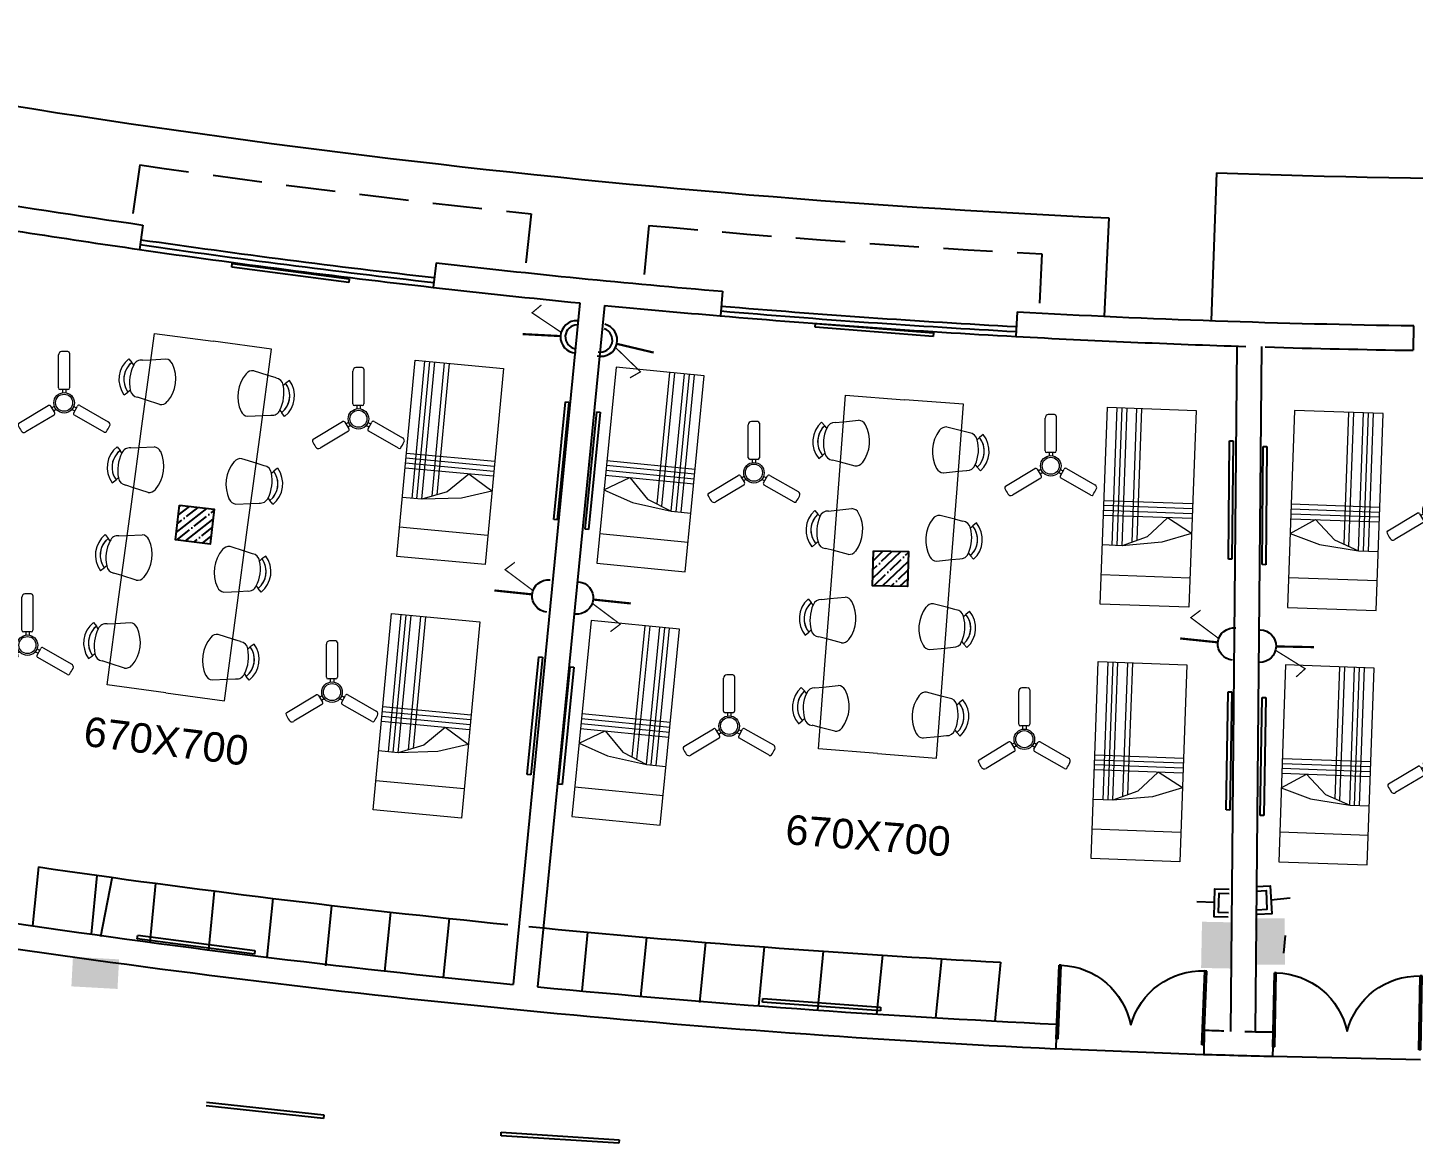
# Model space of a CAD drawing. Header units: inches. Extents: x -221585 to 401252, y -284294 to 332380.
# Drawn here: x 103765 to 105171, y 232616 to 233749 of the extents above; entities that cross this region are included whole.
import ezdxf
from ezdxf.enums import TextEntityAlignment as Align

# ---------------------------------------------------------------- set-up
doc = ezdxf.new("R2010")
doc.units = ezdxf.units.IN
doc.header["$MEASUREMENT"] = 0
doc.linetypes.add('HIDDEN', pattern=[0.375, 0.25, -0.125])
for name, color, linetype in [('A-TEXT', 3, 'Continuous'), ('A_dimension_100', 233, 'Continuous'), ('E-LIGHT', 7, 'Continuous'), ('Power', 7, 'Continuous'), ('UPS', 7, 'Continuous')]:
    doc.layers.add(name, color=color, linetype=linetype)
doc.layers.add('ceilingfan', color=1, linetype='Continuous', lineweight=15)
doc.layers.add('FURN', color=56, linetype='Continuous', lineweight=0)
doc.styles.get("Standard").update_dxf_attribs({"font": 'arial.ttf'})

# ---------------------------------------------------------------- blocks, each defined once
blk = doc.blocks.new('d2')
at = {"color": 1, "ltscale": 8}
for p, q in [((-332.772, -186.458, 9945.752), (-332.753, -186.454, 9945.752)), ((-332.609, -187.19, 9945.752), (-332.753, -186.454, 9945.752)), ((-332.753, -186.454, 9945.752), (-332.753, -186.454, 9945.732)), ((-332.753, -186.454, 9945.732), (-332.753, -186.454, 9945.732)), ((-332.628, -187.194, 9945.752), (-332.772, -186.458, 9945.752)), ((-334.226, -186.743, 9945.752), (-334.206, -186.739, 9945.752)), ((-334.082, -187.479, 9945.752), (-334.226, -186.743, 9945.752)), ((-334.062, -187.475, 9945.752), (-334.206, -186.739, 9945.752)), ((-334.063, -187.577, 9945.752), (-332.589, -187.288, 9945.752)), ((-332.628, -187.194, 9945.752), (-332.609, -187.19, 9945.752)), ((-334.082, -187.479, 9945.752), (-334.062, -187.475, 9945.752))]:
    blk.add_line(p, q, dxfattribs=at)
for centre, start, end in [((-332.628, -187.194, 9945.752), 101.092, 178.0402), ((-334.062, -187.475, 9945.752), 24.1438, 101.092)]:
    blk.add_arc(centre, 0.75, start, end, dxfattribs=at)
blk = doc.blocks.new('A$C25933C84')
at = {"color": 8, "linetype": 'Continuous'}
for p, q in [((0, 0.9), (2, 0.9)), ((0, 0), (0, 0.9)), ((0.3, 0.9), (0.3, 0)), ((0.6, 0.7), (0.6, 0.9)), ((2, 0.9), (2, 0)), ((0.65, 0.3), (0.6, 0.7)), ((0.7, 0.45), (0.6, 0.7)), ((0.9, 0.25), (0.7, 0.45)), ((0.75, 0), (0.65, 0.3)), ((0.75, 0), (0.9, 0.25)), ((2, 0), (0, 0))]:
    blk.add_line(p, q, dxfattribs=at)
at = {"color": 8}
for p, q in [((0.9, 0), (0.9, 0.9)), ((0.95, 0), (0.95, 0.9)), ((1, 0), (1, 0.9)), ((1.05, 0), (1.05, 0.9)), ((0.6, 0.8), (2, 0.8)), ((0.6, 0.75), (2, 0.75)), ((0.6, 0.7), (2, 0.7)), ((0.64, 0.6), (2, 0.6)), ((0.66, 0.55), (2, 0.55))]:
    blk.add_line(p, q, dxfattribs=at)
blk = doc.blocks.new('FREGTET')
at = {"layer": 'FURN', "color": 8}
for p, q in [((-154.66, 109.191, -2766.571), (-154.635, 109.149, -2766.571)), ((-154.66, 109.191, -2766.571), (-154.635, 109.149, -2766.571)), ((-154.617, 109.122, -2766.571), (-154.635, 109.149, -2766.571)), ((-154.617, 109.122, -2766.571), (-154.635, 109.149, -2766.571)), ((-154.994, 109.041, -2766.571), (-155.133, 108.458, -2766.571)), ((-154.118, 108.833, -2766.571), (-154.994, 109.041, -2766.571)), ((-154.732, 108.979, -2766.571), (-154.793, 108.838, -2766.571)), ((-154.698, 109.057, -2766.571), (-154.732, 108.979, -2766.571)), ((-154.698, 109.057, -2766.571), (-154.732, 108.979, -2766.571)), ((-154.369, 109.063, -2766.571), (-154.341, 109.079, -2766.571)), ((-154.369, 109.063, -2766.571), (-154.341, 109.079, -2766.571)), ((-154.3, 109.105, -2766.571), (-154.341, 109.079, -2766.571)), ((-154.3, 109.105, -2766.571), (-154.341, 109.079, -2766.571)), ((-153.784, 108.982, -2766.571), (-153.76, 108.941, -2766.571)), ((-153.784, 108.982, -2766.571), (-153.76, 108.941, -2766.571)), ((-154.34, 108.731, -2766.571), (-154.331, 108.884, -2766.571)), ((-154.331, 108.884, -2766.571), (-154.327, 108.968, -2766.571)), ((-154.331, 108.884, -2766.571), (-154.327, 108.968, -2766.571)), ((-153.822, 108.848, -2766.571), (-153.856, 108.771, -2766.571)), ((-153.822, 108.848, -2766.571), (-153.856, 108.771, -2766.571)), ((-153.742, 108.914, -2766.571), (-153.76, 108.941, -2766.571)), ((-153.742, 108.914, -2766.571), (-153.76, 108.941, -2766.571)), ((-153.493, 108.854, -2766.571), (-153.465, 108.871, -2766.571)), ((-153.493, 108.854, -2766.571), (-153.465, 108.871, -2766.571)), ((-153.425, 108.897, -2766.571), (-153.465, 108.871, -2766.571)), ((-153.425, 108.897, -2766.571), (-153.465, 108.871, -2766.571)), ((-153.243, 108.625, -2766.571), (-154.118, 108.833, -2766.571)), ((-153.856, 108.771, -2766.571), (-153.917, 108.63, -2766.571)), ((-153.456, 108.676, -2766.571), (-153.451, 108.76, -2766.571)), ((-153.456, 108.676, -2766.571), (-153.451, 108.76, -2766.571)), ((-152.908, 108.774, -2766.571), (-152.884, 108.732, -2766.571)), ((-152.908, 108.774, -2766.571), (-152.884, 108.732, -2766.571)), ((-152.866, 108.705, -2766.571), (-152.884, 108.732, -2766.571)), ((-152.866, 108.705, -2766.571), (-152.884, 108.732, -2766.571)), ((-153.464, 108.523, -2766.571), (-153.456, 108.676, -2766.571)), ((-152.367, 108.417, -2766.571), (-153.243, 108.625, -2766.571)), ((-152.98, 108.563, -2766.571), (-153.042, 108.422, -2766.571)), ((-152.946, 108.64, -2766.571), (-152.98, 108.563, -2766.571)), ((-152.946, 108.64, -2766.571), (-152.98, 108.563, -2766.571)), ((-152.618, 108.646, -2766.571), (-152.59, 108.663, -2766.571)), ((-152.618, 108.646, -2766.571), (-152.59, 108.663, -2766.571)), ((-152.549, 108.689, -2766.571), (-152.59, 108.663, -2766.571)), ((-152.549, 108.689, -2766.571), (-152.59, 108.663, -2766.571)), ((-152.033, 108.566, -2766.571), (-152.008, 108.524, -2766.571)), ((-152.033, 108.566, -2766.571), (-152.008, 108.524, -2766.571)), ((-155.271, 107.874, -2766.571), (-155.133, 108.458, -2766.571)), ((-152.589, 108.314, -2766.571), (-152.58, 108.468, -2766.571)), ((-152.58, 108.468, -2766.571), (-152.576, 108.552, -2766.571)), ((-152.58, 108.468, -2766.571), (-152.576, 108.552, -2766.571)), ((-151.491, 108.209, -2766.571), (-152.367, 108.417, -2766.571)), ((-152.071, 108.432, -2766.571), (-152.105, 108.355, -2766.571)), ((-152.071, 108.432, -2766.571), (-152.105, 108.354, -2766.571)), ((-151.991, 108.497, -2766.571), (-152.008, 108.524, -2766.571)), ((-151.991, 108.497, -2766.571), (-152.008, 108.524, -2766.571)), ((-151.742, 108.438, -2766.571), (-151.714, 108.454, -2766.571)), ((-151.742, 108.438, -2766.571), (-151.714, 108.454, -2766.571)), ((-151.674, 108.481, -2766.571), (-151.714, 108.454, -2766.571)), ((-151.674, 108.481, -2766.571), (-151.714, 108.454, -2766.571)), ((-152.105, 108.355, -2766.571), (-152.166, 108.214, -2766.571)), ((-151.705, 108.259, -2766.571), (-151.7, 108.344, -2766.571)), ((-151.705, 108.259, -2766.571), (-151.7, 108.344, -2766.571)), ((-151.713, 108.106, -2766.571), (-151.705, 108.259, -2766.571)), ((-151.63, 107.625, -2766.571), (-151.491, 108.209, -2766.571)), ((-154.396, 107.666, -2766.571), (-155.271, 107.874, -2766.571)), ((-155.009, 107.811, -2766.571), (-155.001, 107.965, -2766.571)), ((-154.547, 107.857, -2766.571), (-154.609, 107.716, -2766.571)), ((-155.014, 107.727, -2766.571), (-155.009, 107.812, -2766.571)), ((-155.014, 107.727, -2766.571), (-155.009, 107.811, -2766.571)), ((-154.609, 107.716, -2766.571), (-154.643, 107.639, -2766.571)), ((-154.609, 107.716, -2766.571), (-154.643, 107.639, -2766.571)), ((-154.133, 107.603, -2766.571), (-154.125, 107.756, -2766.571)), ((-155.04, 107.59, -2766.571), (-154.999, 107.617, -2766.571)), ((-155.04, 107.59, -2766.571), (-154.999, 107.617, -2766.571)), ((-154.971, 107.633, -2766.571), (-154.999, 107.617, -2766.571)), ((-154.971, 107.633, -2766.571), (-154.999, 107.617, -2766.571)), ((-154.723, 107.574, -2766.571), (-154.705, 107.547, -2766.571)), ((-154.723, 107.574, -2766.571), (-154.705, 107.547, -2766.571)), ((-153.52, 107.458, -2766.571), (-154.396, 107.666, -2766.571)), ((-154.138, 107.519, -2766.571), (-154.133, 107.603, -2766.571)), ((-154.138, 107.519, -2766.571), (-154.133, 107.603, -2766.571)), ((-153.672, 107.649, -2766.571), (-153.733, 107.508, -2766.571)), ((-151.63, 107.625, -2766.571), (-151.769, 107.041, -2766.571)), ((-154.681, 107.505, -2766.571), (-154.705, 107.547, -2766.571)), ((-154.681, 107.505, -2766.571), (-154.705, 107.547, -2766.571)), ((-153.733, 107.508, -2766.571), (-153.767, 107.431, -2766.571)), ((-153.733, 107.508, -2766.571), (-153.767, 107.431, -2766.571)), ((-152.645, 107.249, -2766.571), (-153.52, 107.458, -2766.571)), ((-153.258, 107.395, -2766.571), (-153.249, 107.548, -2766.571)), ((-152.796, 107.441, -2766.571), (-152.858, 107.3, -2766.571)), ((-154.164, 107.382, -2766.571), (-154.124, 107.408, -2766.571)), ((-154.164, 107.382, -2766.571), (-154.124, 107.408, -2766.571)), ((-154.096, 107.425, -2766.571), (-154.124, 107.408, -2766.571)), ((-154.096, 107.425, -2766.571), (-154.124, 107.408, -2766.571)), ((-153.847, 107.366, -2766.571), (-153.83, 107.338, -2766.571)), ((-153.847, 107.366, -2766.571), (-153.83, 107.338, -2766.571)), ((-153.805, 107.297, -2766.571), (-153.83, 107.338, -2766.571)), ((-153.805, 107.297, -2766.571), (-153.83, 107.338, -2766.571)), ((-153.262, 107.311, -2766.571), (-153.258, 107.395, -2766.571)), ((-153.262, 107.311, -2766.571), (-153.258, 107.395, -2766.571)), ((-152.858, 107.3, -2766.571), (-152.892, 107.223, -2766.571)), ((-152.858, 107.3, -2766.571), (-152.892, 107.223, -2766.571)), ((-152.382, 107.187, -2766.571), (-152.374, 107.34, -2766.571)), ((-153.289, 107.174, -2766.571), (-153.248, 107.2, -2766.571)), ((-153.289, 107.174, -2766.571), (-153.248, 107.2, -2766.571)), ((-153.22, 107.216, -2766.571), (-153.248, 107.2, -2766.571)), ((-153.22, 107.216, -2766.571), (-153.248, 107.2, -2766.571)), ((-152.972, 107.157, -2766.571), (-152.954, 107.13, -2766.571)), ((-152.972, 107.157, -2766.571), (-152.954, 107.13, -2766.571)), ((-151.769, 107.041, -2766.571), (-152.645, 107.249, -2766.571)), ((-152.387, 107.103, -2766.571), (-152.382, 107.187, -2766.571)), ((-152.387, 107.103, -2766.571), (-152.382, 107.187, -2766.571)), ((-151.921, 107.233, -2766.571), (-151.982, 107.092, -2766.571)), ((-152.93, 107.089, -2766.571), (-152.954, 107.13, -2766.571)), ((-152.93, 107.089, -2766.571), (-152.954, 107.13, -2766.571)), ((-152.345, 107.008, -2766.571), (-152.373, 106.992, -2766.571)), ((-152.345, 107.008, -2766.571), (-152.373, 106.992, -2766.571)), ((-151.982, 107.092, -2766.571), (-152.016, 107.014, -2766.571)), ((-151.982, 107.092, -2766.571), (-152.016, 107.014, -2766.571)), ((-152.413, 106.966, -2766.571), (-152.373, 106.992, -2766.571)), ((-152.413, 106.966, -2766.571), (-152.373, 106.992, -2766.571)), ((-152.096, 106.949, -2766.571), (-152.078, 106.922, -2766.571)), ((-152.096, 106.949, -2766.571), (-152.078, 106.922, -2766.571)), ((-152.054, 106.88, -2766.571), (-152.078, 106.922, -2766.571)), ((-152.054, 106.88, -2766.571), (-152.078, 106.922, -2766.571))]:
    blk.add_line(p, q, dxfattribs=at)
for centre, radius, start, end in [((-154.615, 109.037, -2766.571), 0.0847, 91.5148, 166.6297), ((-154.615, 109.037, -2766.571), 0.0847, 91.5148, 166.6297), ((-154.525, 108.959, -2766.571), 0.268, 33.0269, 120.2325), ((-154.525, 108.959, -2766.571), 0.268, 33.0269, 120.2325), ((-154.525, 108.959, -2766.571), 0.219, 33.0269, 120.2325), ((-154.525, 108.959, -2766.571), 0.219, 46.2775, 120.2325), ((-154.576, 108.746, -2766.571), 0.378, 56.8909, 96.3685), ((-154.576, 108.746, -2766.571), 0.378, 56.8909, 96.3685), ((-154.409, 108.988, -2766.571), 0.0847, 346.6297, 61.7447), ((-154.409, 108.988, -2766.571), 0.0847, 346.6297, 61.7447), ((-153.649, 108.751, -2766.571), 0.268, 33.0269, 120.2325), ((-153.649, 108.751, -2766.571), 0.268, 33.0269, 120.2325), ((-154.711, 108.819, -2766.571), 0.0847, 166.6297, 224.3988), ((-154.711, 108.819, -2766.571), 0.0847, 166.6297, 224.3988), ((-153.74, 108.829, -2766.571), 0.0847, 91.5148, 166.6297), ((-153.74, 108.829, -2766.571), 0.0847, 91.5148, 166.6297), ((-153.649, 108.751, -2766.571), 0.219, 33.0269, 120.2325), ((-153.649, 108.751, -2766.571), 0.219, 46.2775, 120.2325), ((-153.7, 108.538, -2766.571), 0.378, 56.8909, 96.3685), ((-153.7, 108.538, -2766.571), 0.378, 56.8909, 96.3685), ((-153.534, 108.78, -2766.571), 0.0847, 346.6297, 61.7447), ((-153.534, 108.78, -2766.571), 0.0847, 346.6297, 61.7447), ((-154.512, 109.013, -2766.571), 0.363, 224.3988, 288.8607), ((-154.512, 109.013, -2766.571), 0.363, 224.3988, 288.8607), ((-154.422, 108.75, -2766.571), 0.0847, 288.8607, 346.6297), ((-154.422, 108.75, -2766.571), 0.0847, 288.8607, 346.6297), ((-152.864, 108.621, -2766.571), 0.0847, 91.5148, 166.6297), ((-152.864, 108.621, -2766.571), 0.0847, 91.5148, 166.6297), ((-152.774, 108.543, -2766.571), 0.268, 33.0269, 120.2325), ((-152.774, 108.543, -2766.571), 0.268, 33.0269, 120.2325), ((-152.774, 108.543, -2766.571), 0.219, 33.0269, 120.2325), ((-152.774, 108.543, -2766.571), 0.219, 46.2775, 120.2325), ((-152.824, 108.33, -2766.571), 0.378, 56.8909, 96.3685), ((-152.824, 108.33, -2766.571), 0.378, 56.8909, 96.3685), ((-153.835, 108.611, -2766.571), 0.0847, 166.6297, 224.3988), ((-153.835, 108.611, -2766.571), 0.0847, 166.6297, 224.3988), ((-152.658, 108.572, -2766.571), 0.0847, 346.6297, 61.7447), ((-152.658, 108.572, -2766.571), 0.0847, 346.6297, 61.7447), ((-151.898, 108.335, -2766.571), 0.268, 33.0269, 120.2325), ((-151.898, 108.335, -2766.571), 0.268, 33.0269, 120.2325), ((-153.636, 108.805, -2766.571), 0.363, 224.3988, 288.8607), ((-153.636, 108.805, -2766.571), 0.363, 224.3988, 288.8607), ((-153.547, 108.542, -2766.571), 0.0847, 288.8607, 346.6297), ((-153.547, 108.542, -2766.571), 0.0847, 288.8607, 346.6297), ((-152.959, 108.403, -2766.571), 0.0847, 166.6297, 224.3988), ((-152.959, 108.403, -2766.571), 0.0847, 166.6297, 224.3988), ((-151.988, 108.413, -2766.571), 0.0847, 91.5148, 166.6297), ((-151.988, 108.413, -2766.571), 0.0847, 91.5148, 166.6297), ((-151.898, 108.335, -2766.571), 0.219, 33.0269, 120.2325), ((-151.898, 108.335, -2766.571), 0.219, 46.2775, 120.2325), ((-151.949, 108.122, -2766.571), 0.378, 56.8909, 96.3685), ((-151.949, 108.122, -2766.571), 0.378, 56.8909, 96.3685), ((-151.782, 108.364, -2766.571), 0.0847, 346.6297, 61.7447), ((-151.782, 108.364, -2766.571), 0.0847, 346.6297, 61.7447), ((-152.761, 108.597, -2766.571), 0.363, 224.3988, 288.8607), ((-152.761, 108.597, -2766.571), 0.363, 224.3988, 288.8607), ((-152.671, 108.334, -2766.571), 0.0847, 288.8607, 346.6297), ((-152.671, 108.334, -2766.571), 0.0847, 288.8607, 346.6297), ((-152.084, 108.194, -2766.571), 0.0847, 166.6297, 224.3988), ((-152.084, 108.194, -2766.571), 0.0847, 166.6297, 224.3988), ((-151.885, 108.389, -2766.571), 0.363, 224.3988, 288.8607), ((-151.885, 108.389, -2766.571), 0.363, 224.3988, 288.8607), ((-154.918, 107.945, -2766.571), 0.0847, 108.8607, 166.6297), ((-154.918, 107.945, -2766.571), 0.0847, 108.8607, 166.6297), ((-154.828, 107.682, -2766.571), 0.363, 44.3988, 108.8607), ((-154.828, 107.682, -2766.571), 0.363, 44.3988, 108.8607), ((-151.795, 108.126, -2766.571), 0.0847, 288.8607, 346.6297), ((-151.795, 108.126, -2766.571), 0.0847, 288.8607, 346.6297), ((-154.63, 107.876, -2766.571), 0.0847, 346.6297, 44.3988), ((-154.63, 107.876, -2766.571), 0.0847, 346.6297, 44.3988), ((-154.931, 107.707, -2766.571), 0.0847, 166.6297, 241.7447), ((-154.931, 107.707, -2766.571), 0.0847, 166.6297, 241.7447), ((-154.043, 107.737, -2766.571), 0.0847, 108.8607, 166.6297), ((-154.043, 107.737, -2766.571), 0.0847, 108.8607, 166.6297), ((-153.953, 107.474, -2766.571), 0.363, 44.3988, 108.8607), ((-153.953, 107.474, -2766.571), 0.363, 44.3988, 108.8607), ((-153.754, 107.668, -2766.571), 0.0847, 346.6297, 44.3988), ((-153.754, 107.668, -2766.571), 0.0847, 346.6297, 44.3988), ((-154.816, 107.736, -2766.571), 0.268, 213.0269, 300.2325), ((-154.816, 107.736, -2766.571), 0.268, 213.0269, 300.2325), ((-154.816, 107.736, -2766.571), 0.219, 213.0269, 300.2325), ((-154.816, 107.736, -2766.571), 0.219, 213.0269, 286.9819), ((-154.765, 107.949, -2766.571), 0.378, 236.8909, 276.3685), ((-154.765, 107.949, -2766.571), 0.378, 236.8909, 276.3685), ((-154.725, 107.658, -2766.571), 0.0847, 271.5148, 346.6297), ((-154.725, 107.658, -2766.571), 0.0847, 271.5148, 346.6297), ((-153.167, 107.529, -2766.571), 0.0847, 108.8607, 166.6297), ((-153.167, 107.529, -2766.571), 0.0847, 108.8607, 166.6297), ((-153.077, 107.266, -2766.571), 0.363, 44.3988, 108.8607), ((-153.077, 107.266, -2766.571), 0.363, 44.3988, 108.8607), ((-154.056, 107.499, -2766.571), 0.0847, 166.6297, 241.7447), ((-154.056, 107.499, -2766.571), 0.0847, 166.6297, 241.7447), ((-153.85, 107.45, -2766.571), 0.0847, 271.5148, 346.6297), ((-153.85, 107.45, -2766.571), 0.0847, 271.5148, 346.6297), ((-152.879, 107.46, -2766.571), 0.0847, 346.6297, 44.3988), ((-152.879, 107.46, -2766.571), 0.0847, 346.6297, 44.3988), ((-153.94, 107.528, -2766.571), 0.268, 213.0269, 300.2325), ((-153.94, 107.528, -2766.571), 0.268, 213.0269, 300.2325), ((-153.94, 107.528, -2766.571), 0.219, 213.0269, 300.2325), ((-153.94, 107.528, -2766.571), 0.219, 213.0269, 286.9819), ((-153.889, 107.741, -2766.571), 0.378, 236.8909, 276.3685), ((-153.889, 107.741, -2766.571), 0.378, 236.8909, 276.3685), ((-153.18, 107.291, -2766.571), 0.0847, 166.6297, 241.7447), ((-153.18, 107.291, -2766.571), 0.0847, 166.6297, 241.7447), ((-152.291, 107.321, -2766.571), 0.0847, 108.8607, 166.6297), ((-152.291, 107.321, -2766.571), 0.0847, 108.8607, 166.6297), ((-152.202, 107.058, -2766.571), 0.363, 44.3988, 108.8607), ((-152.202, 107.058, -2766.571), 0.363, 44.3988, 108.8607), ((-152.003, 107.252, -2766.571), 0.0847, 346.6297, 44.3988), ((-152.003, 107.252, -2766.571), 0.0847, 346.6297, 44.3988), ((-153.064, 107.32, -2766.571), 0.268, 213.0269, 300.2325), ((-153.064, 107.32, -2766.571), 0.268, 213.0269, 300.2325), ((-153.064, 107.32, -2766.571), 0.219, 213.0269, 300.2325), ((-153.064, 107.32, -2766.571), 0.219, 213.0269, 286.9819), ((-153.014, 107.533, -2766.571), 0.378, 236.8909, 276.3685), ((-153.014, 107.533, -2766.571), 0.378, 236.8909, 276.3685), ((-152.974, 107.242, -2766.571), 0.0847, 271.5148, 346.6297), ((-152.974, 107.242, -2766.571), 0.0847, 271.5148, 346.6297), ((-152.304, 107.083, -2766.571), 0.0847, 166.6297, 241.7447), ((-152.304, 107.083, -2766.571), 0.0847, 166.6297, 241.7447), ((-152.138, 107.325, -2766.571), 0.378, 236.8909, 276.3685), ((-152.138, 107.325, -2766.571), 0.378, 236.8909, 276.3685), ((-152.098, 107.034, -2766.571), 0.0847, 271.5148, 346.6297), ((-152.098, 107.034, -2766.571), 0.0847, 271.5148, 346.6297), ((-152.189, 107.112, -2766.571), 0.268, 213.0269, 300.2325), ((-152.189, 107.112, -2766.571), 0.268, 213.0269, 300.2325), ((-152.189, 107.112, -2766.571), 0.219, 213.0269, 300.2325), ((-152.189, 107.112, -2766.571), 0.219, 213.0269, 286.9819)]:
    blk.add_arc(centre, radius, start, end, dxfattribs=at)
blk = doc.blocks.new('Fan')
at = {"color": 6}
for p, q in [((-5.8, 15.7), (-5.8, 48.4)), ((5.2, 50.1), (5.2, 15.7)), ((3.5, 14), (-4.1, 14)), ((-1.9, 14), (-1.9, 10.8)), ((1.5, 14), (1.5, 10.8)), ((-45.2, -19.5), (-15.9, -1.9)), ((-10.2, -11.4), (-38.2, -28.2)), ((-13.6, -2.5), (-9.7, -9)), ((-12.6, -4.2), (-9.9, -2.6)), ((-10.8, -7.1), (-8.1, -5.5)), ((10.3, -7.3), (7.6, -5.8)), ((12, -4.4), (9.3, -2.8)), ((9.4, -9.1), (13.2, -2.4)), ((39.7, -28.3), (10, -11.4)), ((15.5, -1.8), (43.8, -18))]:
    blk.add_line(p, q, dxfattribs=at)
for centre, radius in [((-0.2, 0.8), 10.2), ((-0.2, 0.9), 8.5)]:
    blk.add_circle(centre, radius, dxfattribs=at)
for centre, radius, start, end in [((-2.4, 48.4), 3.4, 92.735, 180), ((-0.2, 0.9), 51, 85.7207, 92.735), ((3.5, 50.1), 1.7, 0, 85.7207), ((-4.1, 15.7), 1.7, 180, 270), ((3.5, 15.7), 1.7, 270, 0), ((-15, -3.4), 1.7, 30.9808, 120.9808), ((-11.1, -9.9), 1.7, 300.9808, 30.9808), ((10.8, -9.9), 1.7, 150.2708, 240.2708), ((14.6, -3.3), 1.7, 60.2708, 150.2708), ((-44.4, -21), 1.7, 120.9808, 206.3239), ((-0.2, 0.9), 51, 206.3239, 213.3255), ((-40, -25.3), 3.4, 213.3255, 300.9808), ((-0.2, 0.9), 51, 325.7165, 332.7215), ((42.1, -20.9), 3.4, 332.7215, 60.2708), ((40.6, -26.9), 1.7, 240.2708, 325.7165)]:
    blk.add_arc(centre, radius, start, end, dxfattribs=at)
blk = doc.blocks.new('light')
at = {"color": 5}
for p, q in [((112625.2, 38871.2), (112742.5, 38895.9)), ((112742.5, 38895.9), (112743.3, 38892.3)), ((112743.3, 38892.3), (112625.9, 38867.6)), ((112625.9, 38867.6), (112625.2, 38871.2))]:
    blk.add_line(p, q, dxfattribs=at)
blk = doc.blocks.new('ups 6A')
at = {"layer": 'E-LIGHT', "color": 4}
for points, const_width in [([(5905666.9, -1658491.3), (5905670.4, -1658287.3)], 11.7), ([(5905691.6, -1658286), (5905784.8, -1658448.2), (5905830.5, -1658400.8)], 6.64)]:
    blk.add_lwpolyline(points, dxfattribs=dict(at, const_width=const_width))
blk.add_arc((5905671.9, -1658199.8), 87.4, 179.01016, 359.01016, dxfattribs=at)
blk = doc.blocks.new('16A')
at = {"layer": 'E-LIGHT', "color": 1}
for points, const_width in [([(5916857.4, -1642748), (5916860.9, -1642952)], 11.7), ([(5916882, -1642953.3), (5916975.2, -1642791.1), (5917021, -1642838.5)], 6.64)]:
    blk.add_lwpolyline(points, dxfattribs=dict(at, const_width=const_width))
for centre, radius, start, end in [((5916862.4, -1643039.4), 87.4, 0.98984, 180.98984), ((5916863.3, -1643042.7), 64.6, 4.27254, 175.75788)]:
    blk.add_arc(centre, radius, start, end, dxfattribs=at)

msp = doc.modelspace()

# ---------------------------------------------------------------- hatches: boundary and pattern name
at = {"ltscale": 10}
h = msp.add_hatch(dxfattribs=at)
h.set_pattern_fill('ANSI35', color=1, scale=50, angle=-6.7127)
h.set_pattern_definition([(38.287282, (-71464.601, 70570.019), (-7.7450602, 9.81142406), []), (38.287282, (-71455.823, 70568.986), (-7.7450602, 9.81142406), [15.625, -3.125, 0, -3.125])])
h.paths.add_polyline_path([(103950.2, 233224.5), (103954.3, 233259.8), (103919, 233263.9), (103914.9, 233228.7)])
h = msp.add_hatch(dxfattribs=at)
h.set_pattern_fill('ANSI35', color=1, scale=50, angle=-1.2366)
h.set_pattern_definition([(43.7633545, (-54434.125, 54529.392), (-8.6460176, 9.02753455), []), (43.7633545, (-54425.288, 54529.201), (-8.6460176, 9.02753455), [15.625, -3.125, 0, -3.125])])
h.paths.add_polyline_path([(104657.9, 233181.4), (104658.7, 233216.9), (104623.2, 233217.6), (104622.4, 233182.1)])

# ---------------------------------------------------------------- linework, layer by layer
at = {"color": 20, "linetype": 'HIDDEN', "ltscale": 200}
for p, q in [((103878.8, 233609.3, -0.4), (103870.1, 233549.9, 0)), ((104275.8, 233559.7, 0), (104269.5, 233500, 0)), ((104395.2, 233547.9, 0), (104389.6, 233488.1, 0)), ((104794.2, 233518.9, 0), (104791.1, 233459, 0))]:
    msp.add_line(p, q, dxfattribs=at)
at = {"color": 4, "ltscale": 10}
for p, q in [((104971.3, 233601.2, -1.3), (104966, 233451.3, 0)), ((103881.9, 233548.2, 0), (103878.4, 233523.5, 0)), ((104862.1, 233555.6, 0), (104857.5, 233455.7, 0)), ((104179.5, 233509.8, 0), (104176.6, 233485, 0)), ((104470, 233481, 0), (104467.9, 233456.1, 0)), ((104325.4, 233469.2, 0), (104257.6, 232777.5, 0)), ((104350.2, 233466.7, 0), (104282.5, 232775.1, 0)), ((104769.2, 233460.1, 0), (104767.9, 233435.2, 0)), ((105171.5, 233446.1, 0), (105171.1, 233421.1, 0)), ((104992, 233425, 0), (104985.5, 232729.8, 0)), ((105017, 233424.8, 0), (105010.5, 232729.7, 0)), ((104809.1, 232737.2, 0), (104808.3, 232712.2, 0)), ((104959, 232731.1, 0), (104958.4, 232706.1, 0)), ((105028.9, 232724.2, 0), (105028.3, 232704.2, 0))]:
    msp.add_line(p, q, dxfattribs=at)
at = {"color": 8, "ltscale": 10}
for p, q in [((103775.8, 232896.7, 0), (103769.8, 232837, 0)), ((103835.2, 232888.2, 0), (103829.3, 232828.5, 0)), ((103839.3, 232826.2, 0), (103850.6, 232885.2, 0)), ((103894.7, 232880.1, 0), (103888.8, 232820.4, 0)), ((103954.2, 232872.3, 0), (103948.3, 232812.6, 0)), ((104013.8, 232864.8, 0), (104007.8, 232805.1, 0)), ((104073.4, 232857.7, 0), (104067.3, 232796.5, 0)), ((104133, 232850.9, 0), (104127, 232790.5, 0)), ((104192.7, 232844.4, 0), (104186.7, 232784.6, 0)), ((104333.1, 232830.5, 0), (104327.3, 232770.7, 0)), ((104392.9, 232825.2, 0), (104387, 232764.8, 0)), ((104452.7, 232820.2, 0), (104446.7, 232759, 0)), ((104512.5, 232815.5, 0), (104506.7, 232755.8, 0)), ((104572.4, 232811.1, 0), (104566.5, 232751.4, 0)), ((104632.3, 232807.1, 0), (104626.4, 232747.4, 0)), ((104692.2, 232803.4, 0), (104686.3, 232743.7, 0)), ((104752.2, 232800.1, 0), (104746.3, 232740.3, 0))]:
    msp.add_line(p, q, dxfattribs=at)
at = {"color": 5}
for p, q in [((104065.2, 232641.4, -0.4), (103946, 232654.2, -0.4)), ((103946.4, 232657.8, -0.4), (104065.6, 232645, -0.4)), ((104065.6, 232645, -0.4), (104065.2, 232641.4, -0.4)), ((104245.3, 232623.8, -0.4), (104245.5, 232627.4, -0.4)), ((104364.9, 232616.2, -0.4), (104245.3, 232623.8, -0.4)), ((104245.5, 232627.4, -0.4), (104365.2, 232619.9, -0.4)), ((104365.2, 232619.9, -0.4), (104364.9, 232616.2, -0.4))]:
    msp.add_line(p, q, dxfattribs=at)
at = {"color": 1, "ltscale": 10, "elevation": 0.4}
for points in [[(103919, 233263.9), (103954.3, 233259.8), (103950.2, 233224.5), (103914.9, 233228.7)], [(104623.2, 233217.6), (104658.7, 233216.9), (104657.9, 233181.4), (104622.4, 233182.1)]]:
    msp.add_lwpolyline(points, close=True, dxfattribs=at)
at = {"color": 20, "ltscale": 10}
for centre, radius, start, end in [((105321.4, 243533.5, 0), 9988.5, 258.4136, 267.36439), ((105321.4, 243533.5, -0.4), 9938.5, 267.98125, 272.0176)]:
    msp.add_arc(centre, radius, start, end, dxfattribs=at)
at = {"color": 4, "ltscale": 10}
for centre, radius, start, end in [((105321.4, 243533.5, 0), 10088.5, 259.53982, 261.79695), ((105321.4, 243533.5, 0), 10113.5, 260.43787, 261.79696), ((105321.4, 243533.5, 0), 10088.5, 263.50074, 265.15884), ((105319.5, 243512.5, 0), 10092.4, 263.49796, 264.34702), ((105375.4, 244141, 0), 10723.4, 264.51409, 265.1452), ((105321.4, 243533.5, 0), 10088.5, 266.86263, 269.14866), ((105321.4, 243533.5, 0), 10113.5, 266.86263, 268.1847), ((105321.4, 243533.5, 0), 10113.5, 268.29747, 269.14866), ((105325.4, 243569.2, 0.1), 10844.4, 261.56839, 264.34932), ((105339.7, 243785, 0), 11085.6, 261.65818, 267.25198), ((105321.3, 243532.7, 0), 10807.7, 264.48404, 267.28355), ((105321.4, 243533.5, 0), 10808.5, 268.07868, 268.1847), ((105034.6, 233730.9, 0), 1001.7, 268.038, 269.6762), ((104266.7, 205610.7, 0), 27104.2, 88.38987, 88.53775)]:
    msp.add_arc(centre, radius, start, end, dxfattribs=at)
at = {"color": 20, "linetype": 'HIDDEN', "ltscale": 200}
for start, end in [(261.72925, 264.01518), (264.70079, 266.98672)]:
    msp.add_arc((105321.4, 243533.5, -0.4), 10028.5, start, end, dxfattribs=at)
at = {"color": 1, "ltscale": 8}
for centre, radius, start, end in [((105327.3, 243578.1, 0), 10148.5, 261.79975, 263.49515), ((105327.3, 243578.1, 0), 10158.5, 261.79975, 263.49515), ((105327.3, 243578.1, 0), 10153.5, 261.79975, 263.49515), ((105324.6, 243583.4, 0), 10153.5, 265.16443, 266.85983), ((105324.6, 243583.4, 0), 10163.5, 265.16443, 266.85983), ((105324.6, 243583.4, 0), 10158.5, 265.16443, 266.85983)]:
    msp.add_arc(centre, radius, start, end, dxfattribs=at)
at = {"color": 8, "ltscale": 10}
for start, end in [(261.73238, 264.29191), (264.40468, 266.96422)]:
    msp.add_arc((105321.4, 243533.5, 0), 10748.5, start, end, dxfattribs=at)
at = {"color": 3, "ltscale": 10}
for points in [[(105040.6, 232844.5, 0), (105040.8, 232797.6, 0), (105010.6, 232844.4, 0), (105010.8, 232797.5, 0)], [(104955.8, 232794.2, 0), (104956.7, 232841.1, 0), (104985.9, 232793.6, 0), (104986.7, 232840.5, 0)], [(103856.1, 232772.9, 0.4), (103809.3, 232775.5, 0.4), (103857.7, 232802.9, 0.4), (103810.9, 232805.5, 0.4)]]:
    msp.add_solid(points, dxfattribs=at)
at = {"layer": 'A_dimension_100', "color": 3, "ltscale": 0.05}
msp.add_line((105026.7, 232863.3, 0.4), (105046.3, 232865.2, 0.4), dxfattribs=at)
at = {"layer": 'A_dimension_100', "color": 3, "ltscale": 0.05, "elevation": 0.4}
for points in [[(104983.4, 232845.7), (104968.9, 232846.1), (104969.8, 232874.6), (104984.3, 232874.1)], [(105011.6, 232876.8), (105026, 232877.5), (105027.4, 232849.1), (105012.9, 232848.4)], [(105011.8, 232872.3), (105021.8, 232872.8), (105022.6, 232853.4), (105012.7, 232852.9)], [(104969.4, 232860.6), (104951.3, 232861.2)], [(104983.5, 232850.2), (104973.5, 232850.5), (104974.2, 232870), (104984.2, 232869.6)], [(105039.7, 232809.2), (105041.5, 232827.2)]]:
    msp.add_lwpolyline(points, dxfattribs=at)

# ---------------------------------------------------------------- block references
for p, rotation in [((-15170.6, 234082.2, 0.4), 340.682903717676), ((-14456.7, 228032.4, 0.4), 343.5638954304238), ((107392.9, 114145.2, 0), 72.44663188457474), ((107424.7, 114135.2, 0.4), 72.44663188457474), ((118755.2, 114863.4, 0.4), 77.59610541256447), ((118789.5, 114857.7, 0.4), 77.59610541256447), ((107365.9, 113886.3, 0), 72.44663188457474), ((107397.7, 113876.4, 0.4), 72.44663188457474), ((117772, 114498.7, 0.4), 77.12137350833409), ((117806.4, 114493, 0.4), 77.12137350833409), ((-15266.5, 233400.5, 0.4), 340.682903717676), ((-14480.9, 226734.5, 0.4), 343.8589330937598)]:
    msp.add_blockref('light', p, dxfattribs=dict(rotation=rotation))
at = {"extrusion": (-3.15e-14, 5.7e-15, -1), "xscale": -100.0000000000005, "yscale": 100, "zscale": -100.0000000000005, "rotation": 84.27798430583331}
msp.add_blockref('FREGTET', (-94708, 216913, -276657.1), dxfattribs=at)
at = {"extrusion": (-3.17e-14, 3.9e-15, -1), "xscale": -100.0000000000048, "yscale": 100, "zscale": -100.0000000000048, "rotation": 81.01284820244703}
msp.add_blockref('FREGTET', (-96365.6, 216353.8, -276657.1), dxfattribs=at)
at = {"color": 1, "yscale": 100, "zscale": 100}
for p, xscale, rotation in [((69081.7, 246148.6, -994575.2), -100.000000000008, 8.774049528625607), ((69046.4, 245440.9, -994575.2), -100.0000000000052, 9.89218711048812)]:
    msp.add_blockref('d2', p, dxfattribs=dict(at, xscale=xscale, rotation=rotation))
at = {"layer": 'ceilingfan', "xscale": 1.02030405060046, "yscale": 1.02030405060046, "zscale": 1.02030405060046}
for p in [(103802.1, 233367, 0.4), (104100.8, 233350.7, 0.4), (104803.4, 233303, 0.4), (104502.2, 233296, 0.4), (105191.3, 233257.7, 0.4), (103764.9, 233121, 0.4), (104074, 233073.3, 0.4), (104477, 233038.9, 0.4), (104776.6, 233025.5, 0.4), (105192.2, 233000.9, 0.4)]:
    msp.add_blockref('Fan', p, dxfattribs=at)
at = {"layer": 'FURN', "extrusion": (-1.8e-14, 3.4e-15, -1), "xscale": -99.99999999999723, "yscale": 100, "zscale": -99.99999999999723, "rotation": 275.339222715411}
for p in [(-104229.1, 233203.6, 0), (-104205.1, 232946.3, 0)]:
    msp.add_blockref('A$C25933C84', p, dxfattribs=at)
at = {"layer": 'FURN', "extrusion": (1.83e-14, -1e-16, -1), "xscale": 100.0000000000079, "yscale": 100.0000000000079, "zscale": -99.99999999999994, "rotation": 95.59695852088396}
for p in [(-104342.5, 233204.9, 0), (-104317.3, 232947.8, 0)]:
    msp.add_blockref('A$C25933C84', p, dxfattribs=at)
at = {"layer": 'FURN', "extrusion": (-1.82e-14, 2.4e-15, -1), "xscale": -100.0000000000034, "yscale": 100, "zscale": -100.0000000000034, "rotation": 272.0740866120061}
for p in [(-104943.4, 233160.3, 0), (-104934.1, 232902, 0)]:
    msp.add_blockref('A$C25933C84', p, dxfattribs=at)
at = {"layer": 'FURN', "extrusion": (1.83e-14, 1.1e-15, -1), "xscale": 99.99999999999423, "yscale": 99.99999999999423, "zscale": -99.99999999999994, "rotation": 92.02378410156726}
for p in [(-105043.6, 233160.2, 0), (-105034.5, 232901.9, 0)]:
    msp.add_blockref('A$C25933C84', p, dxfattribs=at)
at = {"layer": 'Power', "xscale": 0.1885885860805313, "yscale": 0.1885885860805313, "zscale": 0.1885885860805313}
for p, rotation in [((-282496.4, -858128.9, 0.4), 86.00646534696781), ((680565.7, 1237976.8, 0.4), 255.6802296927633)]:
    msp.add_blockref('16A', p, dxfattribs=dict(at, rotation=rotation))
at = {"layer": 'UPS', "color": 3, "xscale": -0.1887460698150345, "zscale": 0.1887460698150344}
for p, yscale, rotation in [((280282.5, -911152.6, 0), 0.1887460698150344, 263.0594630581671), ((-71666.8, 1377494.1, 0), 0.1887460698150344, 83.0594630581671), ((280978.4, -911201.3, 0.4), 0.1887460698150344, 263.0594630581671), ((-167615.8, 1358341.9, 0), 0.1887460698150343, 87.93606760077344)]:
    msp.add_blockref('ups 6A', p, dxfattribs=dict(at, yscale=yscale, rotation=rotation))

# ---------------------------------------------------------------- texts
at = {"layer": 'A-TEXT'}
for rotation, p in [(352.9516, (103905.6, 233024.5, 0)), (355.6354, (104617.9, 232928.6, 0))]:
    msp.add_text('670X700', height=30, rotation=rotation, dxfattribs=at).set_placement(p, align=Align.MIDDLE)

doc.saveas('drawing.dxf')
